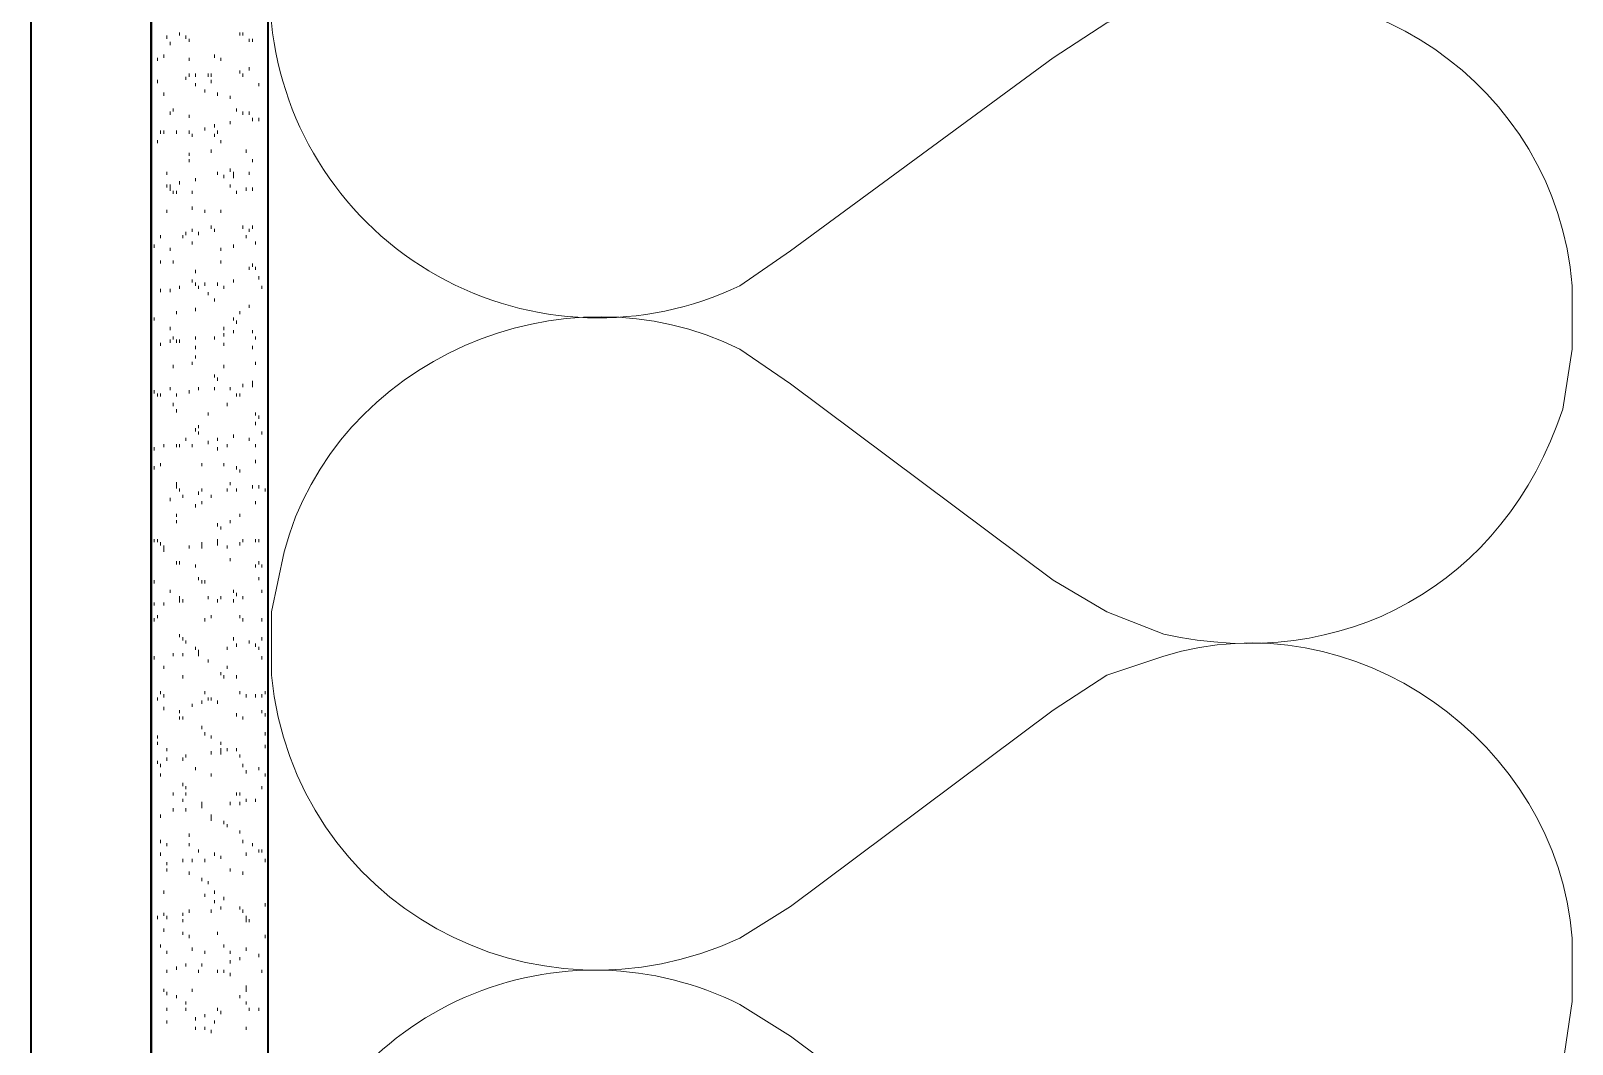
# Model space of a CAD drawing. Header units: inches. Extents: x 5 to 516, y -193 to 129.
# Drawn here: x 49.004 to 49.545, y -186.202 to -185.846 of the extents above; entities that cross this region are included whole.
import ezdxf

# ---------------------------------------------------------------- set-up
doc = ezdxf.new("R2010")
doc.units = ezdxf.units.IN
doc.header["$MEASUREMENT"] = 0
doc.layers.add('PDF7_Geometry', color=7, linetype='Continuous')

msp = doc.modelspace()

# ---------------------------------------------------------------- linework, layer by layer
at = {"layer": 'PDF7_Geometry', "lineweight": 35}
for points in [[(49.0035534, -182.0613395), (49.0035534, -190.3857844), (49.0457756, -190.3857844), (49.0457756, -182.0613395)], [(49.045775, -182.0613392), (49.045775, -190.8535621), (49.0868861, -190.8535621), (49.0868861, -182.0613392)]]:
    msp.add_lwpolyline(points, close=True, dxfattribs=at)
at = {"layer": 'PDF7_Geometry', "lineweight": 15}
for points in [[(49.0924423, -185.8002285), (49.0879979, -185.8213396), (49.0879979, -185.8435619, 0.51861916), (49.2524424, -185.9357841), (49.2702201, -185.9235619), (49.3624424, -185.8557843), (49.3813313, -185.8435621), (49.4013313, -185.8357843)], [(49.0879979, -186.3013397), (49.0879979, -186.2791174), (49.0924423, -186.2580063, -0.46966303), (49.2524424, -186.1880063), (49.2702201, -186.1991174), (49.3624424, -186.2680063), (49.3813313, -186.2791174), (49.4013313, -186.2868952)]]:
    msp.add_lwpolyline(points, format="xyb", dxfattribs=at)
for points in [[(49.0513306, -185.8491178), (49.0513306, -185.8480064)], [(49.055775, -185.8480064), (49.055775, -185.8468954)], [(49.0579972, -185.8491178), (49.0579972, -185.8480064)], [(49.0591083, -185.8502288), (49.0591083, -185.8491178)], [(49.0768861, -185.8480064), (49.0768861, -185.8468954)], [(49.0779972, -185.8480064), (49.0779972, -185.8468954)], [(49.0802194, -185.8502288), (49.0802194, -185.8491178)], [(49.0813306, -185.8502288), (49.0813306, -185.8491178)], [(49.0502194, -185.8557844), (49.0502194, -185.8546731)], [(49.0524417, -185.8513399), (49.0524417, -185.8502288)], [(49.0679972, -185.8557844), (49.0679972, -185.8546731)], [(49.0868861, -185.8568955), (49.0868861, -185.8557844), (49.0868861, -185.8546731)], [(49.0479972, -185.8568955), (49.0479972, -185.8557844)], [(49.0591083, -185.8568955), (49.0591083, -185.8557844)], [(49.0702194, -185.8568955), (49.0702194, -185.8557844)], [(49.0768861, -185.8613398), (49.0768861, -185.8602287)], [(49.0802194, -185.8602287), (49.0802194, -185.8591176)], [(49.0868861, -185.8591176), (49.0868861, -185.8580066)], [(49.0479972, -185.8646733), (49.0479972, -185.8635622)], [(49.0579972, -185.8635622), (49.0579972, -185.8624511)], [(49.0591083, -185.8624511), (49.0591083, -185.8613398)], [(49.0613306, -185.8624511), (49.0613306, -185.8613398)], [(49.0613306, -185.8657843), (49.0613306, -185.8646733)], [(49.065775, -185.8624511), (49.065775, -185.8613398)], [(49.0668861, -185.8624511), (49.0668861, -185.8613398)], [(49.0668861, -185.8646733), (49.0668861, -185.8635622)], [(49.0779972, -185.8624511), (49.0779972, -185.8613398)], [(49.0835528, -185.8657843), (49.0835528, -185.8646733)], [(49.045775, -185.8702289), (49.045775, -185.8691178)], [(49.0502194, -185.8691178), (49.0502194, -185.8680065)], [(49.0646639, -185.8680065), (49.0646639, -185.8668954)], [(49.0691083, -185.8691178), (49.0691083, -185.8680065)], [(49.0735528, -185.8702289), (49.0735528, -185.8691178)], [(49.0868861, -185.8691178), (49.0868861, -185.8680065), (49.0868861, -185.8668954)], [(49.0524417, -185.8757842), (49.0524417, -185.8746731)], [(49.0535528, -185.8746731), (49.0535528, -185.8735621)], [(49.0591083, -185.8768955), (49.0591083, -185.8757842)], [(49.075775, -185.8746731), (49.075775, -185.8735621)], [(49.0779972, -185.8757842), (49.0779972, -185.8746731)], [(49.0802194, -185.8757842), (49.0802194, -185.8746731)], [(49.0813306, -185.8780066), (49.0813306, -185.8768955)], [(49.0835528, -185.8780066), (49.0835528, -185.8768955)], [(49.0868861, -185.8780066), (49.0868861, -185.8768955)], [(49.0491083, -185.8824509), (49.0491083, -185.8813398)], [(49.0502194, -185.8824509), (49.0502194, -185.8813398)], [(49.0546639, -185.8824509), (49.0546639, -185.8813398)], [(49.0591083, -185.8824509), (49.0591083, -185.8813398)], [(49.0602194, -185.8835622), (49.0602194, -185.8824509)], [(49.0646639, -185.8813398), (49.0646639, -185.8802287)], [(49.0679972, -185.8802287), (49.0679972, -185.8791177)], [(49.0679972, -185.8835622), (49.0679972, -185.8824509)], [(49.0691083, -185.8824509), (49.0691083, -185.8813398)], [(49.0735528, -185.8791177), (49.0735528, -185.8780066)], [(49.0868861, -185.8824509), (49.0868861, -185.8813398)], [(49.0479972, -185.8857844), (49.0479972, -185.8846733)], [(49.0702194, -185.8857844), (49.0702194, -185.8846733)], [(49.0591083, -185.8902289), (49.0591083, -185.8891176)], [(49.0591083, -185.892451), (49.0591083, -185.89134)], [(49.0668861, -185.8891176), (49.0668861, -185.8880065)], [(49.0791083, -185.8891176), (49.0791083, -185.8880065)], [(49.0813306, -185.892451), (49.0813306, -185.89134)], [(49.0513306, -185.8968956), (49.0513306, -185.8957842)], [(49.0613306, -185.8991177), (49.0613306, -185.8980067)], [(49.0691083, -185.8968956), (49.0691083, -185.8957842)], [(49.0713306, -185.8980067), (49.0713306, -185.8968956)], [(49.0735528, -185.8957842), (49.0735528, -185.8946732)], [(49.0746639, -185.8980067), (49.0746639, -185.8968956), (49.0746639, -185.8957842)], [(49.0802194, -185.8968956), (49.0802194, -185.8957842)], [(49.0513306, -185.9013399), (49.0513306, -185.9002288)], [(49.0524417, -185.9024509), (49.0524417, -185.9013399), (49.0524417, -185.9002288)], [(49.0535528, -185.903562), (49.0535528, -185.9024509)], [(49.0546639, -185.903562), (49.0546639, -185.9024509)], [(49.055775, -185.9002288), (49.055775, -185.8991177)], [(49.0602194, -185.903562), (49.0602194, -185.9024509)], [(49.0735528, -185.9013399), (49.0735528, -185.9002288)], [(49.075775, -185.903562), (49.075775, -185.9024509)], [(49.0791083, -185.9024509), (49.0791083, -185.9013399)], [(49.0813306, -185.9024509), (49.0813306, -185.9013399)], [(49.0513306, -185.9102287), (49.0513306, -185.9091176)], [(49.0602194, -185.9091176), (49.0602194, -185.9080065)], [(49.0646639, -185.9102287), (49.0646639, -185.9091176)], [(49.0702194, -185.9102287), (49.0702194, -185.9091176)], [(49.0868861, -185.9102287), (49.0868861, -185.9091176)], [(49.0668861, -185.9157843), (49.0668861, -185.9146732)], [(49.0779972, -185.9157843), (49.0779972, -185.9146732)], [(49.0813306, -185.9157843), (49.0813306, -185.9146732)], [(49.0868861, -185.9146732), (49.0868861, -185.9135621)], [(49.0491083, -185.9191177), (49.0491083, -185.9180067)], [(49.0568861, -185.9191177), (49.0568861, -185.9180067)], [(49.0579972, -185.9180067), (49.0579972, -185.9168953)], [(49.0602194, -185.9168953), (49.0602194, -185.9157843)], [(49.0602194, -185.9213399), (49.0602194, -185.9202288)], [(49.0624417, -185.9180067), (49.0624417, -185.9168953)], [(49.0791083, -185.9191177), (49.0791083, -185.9180067)], [(49.0802194, -185.9168953), (49.0802194, -185.9157843)], [(49.0824417, -185.9213399), (49.0824417, -185.9202288)], [(49.0468861, -185.9224509), (49.0468861, -185.9213399)], [(49.0524417, -185.923562), (49.0524417, -185.9224509)], [(49.0702194, -185.923562), (49.0702194, -185.9224509)], [(49.0746639, -185.9224509), (49.0746639, -185.9213399)], [(49.0491083, -185.9280066), (49.0491083, -185.9268955)], [(49.0535528, -185.9280066), (49.0535528, -185.9268955)], [(49.0613306, -185.9313398), (49.0613306, -185.9302287)], [(49.0702194, -185.9280066), (49.0702194, -185.9268955)], [(49.0802194, -185.9302287), (49.0802194, -185.9291176)], [(49.0813306, -185.9291176), (49.0813306, -185.9280066)], [(49.0824417, -185.9302287), (49.0824417, -185.9291176)], [(49.055775, -185.9368954), (49.055775, -185.9357843)], [(49.0602194, -185.9346732), (49.0602194, -185.9335622)], [(49.0613306, -185.9357843), (49.0613306, -185.9346732)], [(49.0624417, -185.9368954), (49.0624417, -185.9357843)], [(49.0646639, -185.9357843), (49.0646639, -185.9346732)], [(49.0691083, -185.9357843), (49.0691083, -185.9346732)], [(49.0713306, -185.9368954), (49.0713306, -185.9357843)], [(49.0746639, -185.9346732), (49.0746639, -185.9335622)], [(49.0835528, -185.9335622), (49.0835528, -185.9324511)], [(49.0846639, -185.9368954), (49.0846639, -185.9357843)], [(49.5413313, -185.9791177), (49.5446646, -185.9580066), (49.5446646, -185.9357843)], [(49.045775, -185.9380064), (49.045775, -185.9368954)], [(49.0491083, -185.9380064), (49.0491083, -185.9368954)], [(49.0524417, -185.9380064), (49.0524417, -185.9368954)], [(49.065775, -185.9391178), (49.065775, -185.9380064)], [(49.0679972, -185.9413399), (49.0679972, -185.9402289)], [(49.0468861, -185.9480066), (49.0468861, -185.9468955)], [(49.0546639, -185.9457845), (49.0546639, -185.9446731)], [(49.0613306, -185.9446731), (49.0613306, -185.943562)], [(49.0746639, -185.9480066), (49.0746639, -185.9468955)], [(49.0768861, -185.9457845), (49.0768861, -185.9446731)], [(49.0802194, -185.943562), (49.0802194, -185.942451)], [(49.0524417, -185.9513398), (49.0524417, -185.9502287)], [(49.0713306, -185.9513398), (49.0713306, -185.9502287)], [(49.0713306, -185.9535622), (49.0713306, -185.9524511)], [(49.0746639, -185.9524511), (49.0746639, -185.9513398)], [(49.075775, -185.9491177), (49.075775, -185.9480066)], [(49.0813306, -185.9524511), (49.0813306, -185.9513398)], [(49.045775, -185.9546733), (49.045775, -185.9535622)], [(49.0491083, -185.9568954), (49.0491083, -185.9557843)], [(49.0524417, -185.9557843), (49.0524417, -185.9546733)], [(49.0535528, -185.9546733), (49.0535528, -185.9535622)], [(49.0546639, -185.9557843), (49.0546639, -185.9546733)], [(49.055775, -185.9557843), (49.055775, -185.9546733)], [(49.0613306, -185.9546733), (49.0613306, -185.9535622)], [(49.0613306, -185.9580065), (49.0613306, -185.9568954)], [(49.0679972, -185.9546733), (49.0679972, -185.9535622)], [(49.0713306, -185.9568954), (49.0713306, -185.9557843)], [(49.0813306, -185.9580065), (49.0813306, -185.9568954)], [(49.0824417, -185.9546733), (49.0824417, -185.9535622)], [(49.2524424, -185.9580066), (49.2702201, -185.9702288), (49.3624424, -186.0391177), (49.3813313, -186.0502288), (49.4013313, -186.0580066)], [(49.0535528, -185.9646732), (49.0535528, -185.9635621)], [(49.0602194, -185.9635621), (49.0602194, -185.962451)], [(49.0613306, -185.96134), (49.0613306, -185.9602289)], [(49.0713306, -185.9646732), (49.0713306, -185.9635621)], [(49.0824417, -185.9635621), (49.0824417, -185.962451)], [(49.0679972, -185.9680066), (49.0679972, -185.9668956)], [(49.0691083, -185.9691177), (49.0691083, -185.9680066)], [(49.0468861, -185.9735622), (49.0468861, -185.9724509)], [(49.0479972, -185.9746733), (49.0479972, -185.9735622)], [(49.0491083, -185.9746733), (49.0491083, -185.9735622)], [(49.0524417, -185.9724509), (49.0524417, -185.9713398)], [(49.0546639, -185.9746733), (49.0546639, -185.9735622)], [(49.0591083, -185.9735622), (49.0591083, -185.9724509)], [(49.0679972, -185.9724509), (49.0679972, -185.9713398)], [(49.0735528, -185.9724509), (49.0735528, -185.9713398)], [(49.075775, -185.9746733), (49.075775, -185.9735622)], [(49.0768861, -185.9746733), (49.0768861, -185.9735622)], [(49.0779972, -185.9713398), (49.0779972, -185.9702288)], [(49.0813306, -185.9713398), (49.0813306, -185.9702288), (49.0813306, -185.9691177)], [(49.0535528, -185.9780065), (49.0535528, -185.9768954)], [(49.0546639, -185.9802289), (49.0546639, -185.9791176)], [(49.0724417, -185.9780065), (49.0724417, -185.9768954)], [(49.0624417, -185.9857843), (49.0624417, -185.9846732)], [(49.065775, -185.98134), (49.065775, -185.9802289)], [(49.0824417, -185.98134), (49.0824417, -185.9802289)], [(49.0824417, -185.9846732), (49.0824417, -185.9835621)], [(49.0835528, -185.982451), (49.0835528, -185.98134)], [(49.0579972, -185.9902288), (49.0579972, -185.9891177)], [(49.0613306, -185.9868953), (49.0613306, -185.9857843)], [(49.0624417, -185.9880067), (49.0624417, -185.9868953)], [(49.065775, -185.9913399), (49.065775, -185.9902288)], [(49.0691083, -185.9902288), (49.0691083, -185.9891177)], [(49.0746639, -185.9891177), (49.0746639, -185.9880067)], [(49.0802194, -185.9902288), (49.0802194, -185.9891177)], [(49.0846639, -185.9880067), (49.0846639, -185.9868953)], [(49.0468861, -185.993562), (49.0468861, -185.9924509)], [(49.0502194, -185.9924509), (49.0502194, -185.9913399)], [(49.0546639, -185.9924509), (49.0546639, -185.9913399)], [(49.055775, -185.9924509), (49.055775, -185.9913399)], [(49.0602194, -185.9924509), (49.0602194, -185.9913399)], [(49.0691083, -185.993562), (49.0691083, -185.9924509)], [(49.0724417, -185.9924509), (49.0724417, -185.9913399)], [(49.0824417, -185.9924509), (49.0824417, -185.9913399)], [(49.0468861, -186.0002287), (49.0468861, -185.9991176)], [(49.0491083, -185.9991176), (49.0491083, -185.9980065)], [(49.0635528, -185.9991176), (49.0635528, -185.9980065)], [(49.0713306, -185.9991176), (49.0713306, -185.9980065)], [(49.075775, -186.0002287), (49.075775, -185.9991176)], [(49.0768861, -186.00134), (49.0768861, -186.0002287)], [(49.0824417, -185.9980065), (49.0824417, -185.9968955)], [(49.0546639, -186.0068954), (49.0546639, -186.0057843), (49.0546639, -186.0046732)], [(49.055775, -186.0080067), (49.055775, -186.0068954)], [(49.0635528, -186.0080067), (49.0635528, -186.0068954)], [(49.0724417, -186.0080067), (49.0724417, -186.0068954)], [(49.0735528, -186.0057843), (49.0735528, -186.0046732)], [(49.075775, -186.0080067), (49.075775, -186.0068954)], [(49.0813306, -186.0068954), (49.0813306, -186.0057843)], [(49.0835528, -186.0068954), (49.0835528, -186.0057843)], [(49.085775, -186.0080067), (49.085775, -186.0068954)], [(49.0524417, -186.0113399), (49.0524417, -186.0102288)], [(49.0568861, -186.0102288), (49.0568861, -186.0091178)], [(49.0624417, -186.0091178), (49.0624417, -186.0080067)], [(49.0635528, -186.012451), (49.0635528, -186.0113399)], [(49.0668861, -186.0102288), (49.0668861, -186.0091178)], [(49.0824417, -186.012451), (49.0824417, -186.0113399)], [(49.0546639, -186.0168955), (49.0546639, -186.0157844)], [(49.0613306, -186.013562), (49.0613306, -186.012451)], [(49.0768861, -186.0168955), (49.0768861, -186.0157844)], [(49.0546639, -186.0191176), (49.0546639, -186.0180066)], [(49.0691083, -186.0202287), (49.0691083, -186.0191176)], [(49.0702194, -186.0213398), (49.0702194, -186.0202287)], [(49.0735528, -186.0191176), (49.0735528, -186.0180066)], [(49.045775, -186.0268954), (49.045775, -186.0257843)], [(49.0468861, -186.0257843), (49.0468861, -186.0246733)], [(49.0479972, -186.0257843), (49.0479972, -186.0246733)], [(49.0491083, -186.0268954), (49.0491083, -186.0257843)], [(49.0502194, -186.0291178), (49.0502194, -186.0280065), (49.0502194, -186.0268954)], [(49.0591083, -186.0280065), (49.0591083, -186.0268954)], [(49.0635528, -186.0280065), (49.0635528, -186.0268954), (49.0635528, -186.0257843)], [(49.0691083, -186.0268954), (49.0691083, -186.0257843), (49.0691083, -186.0246733)], [(49.0724417, -186.0280065), (49.0724417, -186.0268954)], [(49.0768861, -186.0268954), (49.0768861, -186.0257843)], [(49.0779972, -186.0257843), (49.0779972, -186.0246733)], [(49.0824417, -186.0257843), (49.0824417, -186.0246733)], [(49.0835528, -186.0257843), (49.0835528, -186.0246733)], [(49.0546639, -186.0335621), (49.0546639, -186.032451)], [(49.055775, -186.0335621), (49.055775, -186.032451)], [(49.0613306, -186.0346731), (49.0613306, -186.0335621)], [(49.0735528, -186.032451), (49.0735528, -186.0313399)], [(49.0824417, -186.0346731), (49.0824417, -186.0335621)], [(49.0835528, -186.0335621), (49.0835528, -186.032451)], [(49.0846639, -186.0346731), (49.0846639, -186.0335621)], [(49.0924423, -186.0291177), (49.0879979, -186.0502288), (49.0879979, -186.072451)], [(49.0468861, -186.0402288), (49.0468861, -186.0391177)], [(49.0624417, -186.0391177), (49.0624417, -186.0380066)], [(49.0635528, -186.0402288), (49.0635528, -186.0391177)], [(49.0646639, -186.0402288), (49.0646639, -186.0391177)], [(49.0835528, -186.0391177), (49.0835528, -186.0380066)], [(49.0524417, -186.0435622), (49.0524417, -186.0424509)], [(49.055775, -186.0468954), (49.055775, -186.0457844), (49.055775, -186.0446733)], [(49.065775, -186.0457844), (49.065775, -186.0446733)], [(49.0702194, -186.0457844), (49.0702194, -186.0446733)], [(49.0746639, -186.0435622), (49.0746639, -186.0424509)], [(49.075775, -186.0446733), (49.075775, -186.0435622)], [(49.0779972, -186.0457844), (49.0779972, -186.0446733)], [(49.0846639, -186.0435622), (49.0846639, -186.0424509)], [(49.0468861, -186.0480065), (49.0468861, -186.0468954)], [(49.0502194, -186.0480065), (49.0502194, -186.0468954)], [(49.0568861, -186.0468954), (49.0568861, -186.0457844)], [(49.0691083, -186.0468954), (49.0691083, -186.0457844)], [(49.0746639, -186.0468954), (49.0746639, -186.0457844)], [(49.0468861, -186.0535621), (49.0468861, -186.052451)], [(49.0479972, -186.052451), (49.0479972, -186.05134)], [(49.0646639, -186.0535621), (49.0646639, -186.052451)], [(49.0668861, -186.052451), (49.0668861, -186.05134)], [(49.0768861, -186.052451), (49.0768861, -186.05134)], [(49.0779972, -186.0535621), (49.0779972, -186.052451)], [(49.0846639, -186.0535621), (49.0846639, -186.052451)], [(49.055775, -186.0591177), (49.055775, -186.0580066)], [(49.0579972, -186.0613398), (49.0579972, -186.0602288)], [(49.0746639, -186.0602288), (49.0746639, -186.0591177)], [(49.0802194, -186.0613398), (49.0802194, -186.0602288)], [(49.0846639, -186.0602288), (49.0846639, -186.0591177)], [(49.0468861, -186.0668955), (49.0468861, -186.0657844)], [(49.0535528, -186.0657844), (49.0535528, -186.0646733)], [(49.0568861, -186.0657844), (49.0568861, -186.0646733)], [(49.0613306, -186.0635623), (49.0613306, -186.0624509)], [(49.0624417, -186.0657844), (49.0624417, -186.0646733), (49.0624417, -186.0635623)], [(49.0724417, -186.0635623), (49.0724417, -186.0624509)], [(49.075775, -186.0624509), (49.075775, -186.0613398)], [(49.0824417, -186.0624509), (49.0824417, -186.0613398)], [(49.0835528, -186.0635623), (49.0835528, -186.0624509)], [(49.0846639, -186.0668955), (49.0846639, -186.0657844)], [(49.4013313, -186.0657841), (49.3813313, -186.0724507), (49.3624424, -186.084673)], [(49.0502194, -186.0702287), (49.0502194, -186.0691176)], [(49.065775, -186.0680065), (49.065775, -186.0668955)], [(49.0702194, -186.0724511), (49.0702194, -186.07134)], [(49.0724417, -186.0702287), (49.0724417, -186.0691176)], [(49.0568861, -186.0735621), (49.0568861, -186.0724511)], [(49.0713306, -186.0735621), (49.0713306, -186.0724511)], [(49.075775, -186.0735621), (49.075775, -186.0724511)], [(49.0479972, -186.0813399), (49.0479972, -186.0802288)], [(49.0491083, -186.0791178), (49.0491083, -186.0780067)], [(49.0502194, -186.0802288), (49.0502194, -186.0791178)], [(49.0602194, -186.083562), (49.0602194, -186.0824509)], [(49.0635528, -186.0824509), (49.0635528, -186.0813399)], [(49.0646639, -186.0791178), (49.0646639, -186.0780067)], [(49.065775, -186.0813399), (49.065775, -186.0802288)], [(49.0668861, -186.0813399), (49.0668861, -186.0802288)], [(49.0691083, -186.0824509), (49.0691083, -186.0813399)], [(49.0768861, -186.0791178), (49.0768861, -186.0780067)], [(49.0791083, -186.0802288), (49.0791083, -186.0791178)], [(49.0824417, -186.0802288), (49.0824417, -186.0791178)], [(49.0846639, -186.0802288), (49.0846639, -186.0791178)], [(49.085775, -186.0791178), (49.085775, -186.0780067)], [(49.0502194, -186.0846734), (49.0502194, -186.083562)], [(49.055775, -186.0857844), (49.055775, -186.0846734)], [(49.055775, -186.0880066), (49.055775, -186.0868955)], [(49.0568861, -186.0880066), (49.0568861, -186.0868955)], [(49.075775, -186.0868955), (49.075775, -186.0857844)], [(49.0779972, -186.0880066), (49.0779972, -186.0868955)], [(49.0846639, -186.0857844), (49.0846639, -186.0846734)], [(49.085775, -186.0868955), (49.085775, -186.0857844)], [(49.2524424, -186.1646732), (49.2702201, -186.1535621), (49.3624424, -186.0846732)], [(49.0479972, -186.0946732), (49.0479972, -186.0935622)], [(49.0635528, -186.09134), (49.0635528, -186.0902287)], [(49.0646639, -186.0935622), (49.0646639, -186.0924511)], [(49.0668861, -186.0946732), (49.0668861, -186.0935622)], [(49.085775, -186.0935622), (49.085775, -186.0924511)], [(49.0479972, -186.0968954), (49.0479972, -186.0957843)], [(49.0513306, -186.0991178), (49.0513306, -186.0980064)], [(49.0702194, -186.0968954), (49.0702194, -186.0957843)], [(49.0702194, -186.1002289), (49.0702194, -186.0991178), (49.0702194, -186.0980064)], [(49.0724417, -186.0991178), (49.0724417, -186.0980064)], [(49.075775, -186.0991178), (49.075775, -186.0980064)], [(49.085775, -186.0980064), (49.085775, -186.0968954)], [(49.0479972, -186.1035621), (49.0479972, -186.102451)], [(49.0491083, -186.1046731), (49.0491083, -186.1035621)], [(49.0513306, -186.102451), (49.0513306, -186.1013399)], [(49.0568861, -186.102451), (49.0568861, -186.1013399)], [(49.0579972, -186.1013399), (49.0579972, -186.1002289)], [(49.0668861, -186.1002289), (49.0668861, -186.0991178)], [(49.0768861, -186.1013399), (49.0768861, -186.1002289)], [(49.0779972, -186.1046731), (49.0779972, -186.1035621)], [(49.0491083, -186.1080066), (49.0491083, -186.1068955)], [(49.0613306, -186.1057845), (49.0613306, -186.1046731)], [(49.0668861, -186.1080066), (49.0668861, -186.1068955)], [(49.0791083, -186.1068955), (49.0791083, -186.1057845)], [(49.0835528, -186.1057845), (49.0835528, -186.1046731)], [(49.085775, -186.1080066), (49.085775, -186.1068955)], [(49.0535528, -186.1146733), (49.0535528, -186.1135622)], [(49.0568861, -186.1113398), (49.0568861, -186.1102287)], [(49.0579972, -186.1124511), (49.0579972, -186.1113398)], [(49.0579972, -186.1146733), (49.0579972, -186.1135622)], [(49.075775, -186.1146733), (49.075775, -186.1135622)], [(49.0768861, -186.1146733), (49.0768861, -186.1135622)], [(49.0846639, -186.1124511), (49.0846639, -186.1113398)], [(49.0535528, -186.1202289), (49.0535528, -186.1191178)], [(49.0568861, -186.1168954), (49.0568861, -186.1157843)], [(49.0579972, -186.1202289), (49.0579972, -186.1191178)], [(49.0635528, -186.1191178), (49.0635528, -186.1180065), (49.0635528, -186.1168954)], [(49.0735528, -186.1180065), (49.0735528, -186.1168954)], [(49.0768861, -186.1180065), (49.0768861, -186.1168954)], [(49.0791083, -186.1168954), (49.0791083, -186.1157843)], [(49.0824417, -186.1168954), (49.0824417, -186.1157843)], [(49.0868861, -186.1213399), (49.0868861, -186.1202289)], [(49.0491083, -186.122451), (49.0491083, -186.1213399)], [(49.0668861, -186.1235621), (49.0668861, -186.122451), (49.0668861, -186.1213399)], [(49.0713306, -186.1246732), (49.0713306, -186.1235621)], [(49.0724417, -186.1257842), (49.0724417, -186.1246732)], [(49.0491083, -186.1313398), (49.0491083, -186.1302288)], [(49.0513306, -186.1324509), (49.0513306, -186.1313398)], [(49.0591083, -186.1291177), (49.0591083, -186.1280066)], [(49.0591083, -186.1324509), (49.0591083, -186.1313398)], [(49.0768861, -186.1280066), (49.0768861, -186.1268956)], [(49.0779972, -186.1313398), (49.0779972, -186.1302288)], [(49.0813306, -186.1324509), (49.0813306, -186.1313398)], [(49.0491083, -186.1357844), (49.0491083, -186.1346733)], [(49.0624417, -186.1346733), (49.0624417, -186.1335622)], [(49.0679972, -186.1357844), (49.0679972, -186.1346733)], [(49.0702194, -186.1368954), (49.0702194, -186.1357844)], [(49.0791083, -186.1357844), (49.0791083, -186.1346733)], [(49.0835528, -186.1346733), (49.0835528, -186.1335622)], [(49.0846639, -186.1346733), (49.0846639, -186.1335622)], [(49.0868861, -186.1346733), (49.0868861, -186.1335622)], [(49.0513306, -186.1391176), (49.0513306, -186.1380065)], [(49.0513306, -186.14134), (49.0513306, -186.1402289)], [(49.0568861, -186.1380065), (49.0568861, -186.1368954)], [(49.0591083, -186.1424511), (49.0591083, -186.14134)], [(49.0602194, -186.1380065), (49.0602194, -186.1368954)], [(49.0646639, -186.1380065), (49.0646639, -186.1368954)], [(49.0735528, -186.14134), (49.0735528, -186.1402289)], [(49.0779972, -186.1424511), (49.0779972, -186.14134)], [(49.085775, -186.1380065), (49.085775, -186.1368954)], [(49.0868861, -186.1391176), (49.0868861, -186.1380065)], [(49.0635528, -186.1446732), (49.0635528, -186.1435621)], [(49.065775, -186.1457843), (49.065775, -186.1446732)], [(49.045775, -186.1524509), (49.045775, -186.1513399)], [(49.0502194, -186.1491177), (49.0502194, -186.1480067)], [(49.0646639, -186.1502288), (49.0646639, -186.1491177)], [(49.0679972, -186.1491177), (49.0679972, -186.1480067)], [(49.0679972, -186.1524509), (49.0679972, -186.1513399)], [(49.0713306, -186.1513399), (49.0713306, -186.1502288)], [(49.085775, -186.153562), (49.085775, -186.1524509)], [(49.0868861, -186.1502288), (49.0868861, -186.1491177), (49.0868861, -186.1480067)], [(49.0479972, -186.1580065), (49.0479972, -186.1568955)], [(49.0502194, -186.1568955), (49.0502194, -186.1557844)], [(49.0513306, -186.1580065), (49.0513306, -186.1568955)], [(49.0568861, -186.1568955), (49.0568861, -186.1557844)], [(49.0568861, -186.1591176), (49.0568861, -186.1580065)], [(49.0591083, -186.1557844), (49.0591083, -186.1546733)], [(49.0668861, -186.1557844), (49.0668861, -186.1546733)], [(49.0702194, -186.1546733), (49.0702194, -186.153562)], [(49.0768861, -186.1546733), (49.0768861, -186.153562)], [(49.0779972, -186.1557844), (49.0779972, -186.1546733)], [(49.0791083, -186.1591176), (49.0791083, -186.1580065), (49.0791083, -186.1568955)], [(49.0802194, -186.1591176), (49.0802194, -186.1580065)], [(49.0502194, -186.1624511), (49.0502194, -186.16134)], [(49.0568861, -186.1635622), (49.0568861, -186.1624511)], [(49.0591083, -186.1646732), (49.0591083, -186.1635622)], [(49.0691083, -186.1635622), (49.0691083, -186.1624511)], [(49.085775, -186.1646732), (49.085775, -186.1635622)], [(49.0491083, -186.1680067), (49.0491083, -186.1668954)], [(49.0513306, -186.1702288), (49.0513306, -186.1691178)], [(49.0602194, -186.1691178), (49.0602194, -186.1680067)], [(49.0646639, -186.1702288), (49.0646639, -186.1691178)], [(49.0713306, -186.1680067), (49.0713306, -186.1668954)], [(49.0735528, -186.1702288), (49.0735528, -186.1691178)], [(49.0791083, -186.1691178), (49.0791083, -186.1680067)], [(49.5413313, -186.2091174), (49.5446646, -186.1868952), (49.5446646, -186.164673)], [(49.0546639, -186.1757845), (49.0546639, -186.1746734)], [(49.0579972, -186.1746734), (49.0579972, -186.173562)], [(49.0635528, -186.1746734), (49.0635528, -186.173562)], [(49.0735528, -186.173562), (49.0735528, -186.172451)], [(49.0768861, -186.172451), (49.0768861, -186.1713399)], [(49.0835528, -186.1713399), (49.0835528, -186.1702288)], [(49.0513306, -186.1768955), (49.0513306, -186.1757845)], [(49.0624417, -186.1768955), (49.0624417, -186.1757845)], [(49.0691083, -186.1768955), (49.0691083, -186.1757845)], [(49.0713306, -186.1768955), (49.0713306, -186.1757845)], [(49.0735528, -186.1780066), (49.0735528, -186.1768955)], [(49.0846639, -186.1768955), (49.0846639, -186.1757845)], [(49.0502194, -186.1835622), (49.0502194, -186.1824511)], [(49.0513306, -186.1846733), (49.0513306, -186.1835622)], [(49.0546639, -186.1857843), (49.0546639, -186.1846733)], [(49.0602194, -186.1835622), (49.0602194, -186.1824511)], [(49.0768861, -186.1857843), (49.0768861, -186.1846733)], [(49.0791083, -186.1835622), (49.0791083, -186.1824511), (49.0791083, -186.1813398)], [(49.0513306, -186.1902289), (49.0513306, -186.1891178)], [(49.0579972, -186.1880065), (49.0579972, -186.1868954)], [(49.0579972, -186.1902289), (49.0579972, -186.1891178)], [(49.0691083, -186.1902289), (49.0691083, -186.1891178)], [(49.0702194, -186.1913399), (49.0702194, -186.1902289)], [(49.0791083, -186.1880065), (49.0791083, -186.1868954)], [(49.0802194, -186.1902289), (49.0802194, -186.1891178)], [(49.0835528, -186.1902289), (49.0835528, -186.1891178)], [(49.0868861, -186.1902289), (49.0868861, -186.1891178)], [(49.045775, -186.1946731), (49.045775, -186.1935621)], [(49.0513306, -186.1946731), (49.0513306, -186.1935621)], [(49.0613306, -186.1935621), (49.0613306, -186.192451)], [(49.0613306, -186.1968955), (49.0613306, -186.1957845)], [(49.0646639, -186.192451), (49.0646639, -186.1913399)], [(49.0646639, -186.1968955), (49.0646639, -186.1957845)], [(49.0679972, -186.1946731), (49.0679972, -186.1935621)], [(49.0791083, -186.1968955), (49.0791083, -186.1957845)], [(49.0668861, -186.1980066), (49.0668861, -186.1968955)]]:
    msp.add_lwpolyline(points, dxfattribs=at)
for points in [[(49.0679972, -185.9157843), (49.0679972, -185.9168953)], [(49.0624417, -185.9713398), (49.0624417, -185.9724509)], [(49.0568861, -186.0591177), (49.0568861, -186.0602288)]]:
    msp.add_lwpolyline(points, close=True, dxfattribs=at)
for points in [[(49.5446646, -185.9357843), (49.5388683, -185.8649325), (49.4695535, -185.8186732), (49.4013313, -185.8357843)], [(49.2524424, -185.9580066), (49.1903683, -185.9271547), (49.1104238, -185.9618769), (49.0924423, -186.0291177)], [(49.4013313, -186.0580066), (49.4643498, -186.0719325), (49.5207572, -186.040914), (49.5413313, -185.9791177)], [(49.5446646, -186.164673), (49.5395535, -186.0962656), (49.4676461, -186.0450063), (49.4013313, -186.0657841)], [(49.0879979, -186.072451), (49.0962016, -186.1529881), (49.1800349, -186.1984325), (49.2524424, -186.1646732)]]:
    msp.add_open_spline(points, degree=3, dxfattribs=at)

doc.saveas('drawing.dxf')
